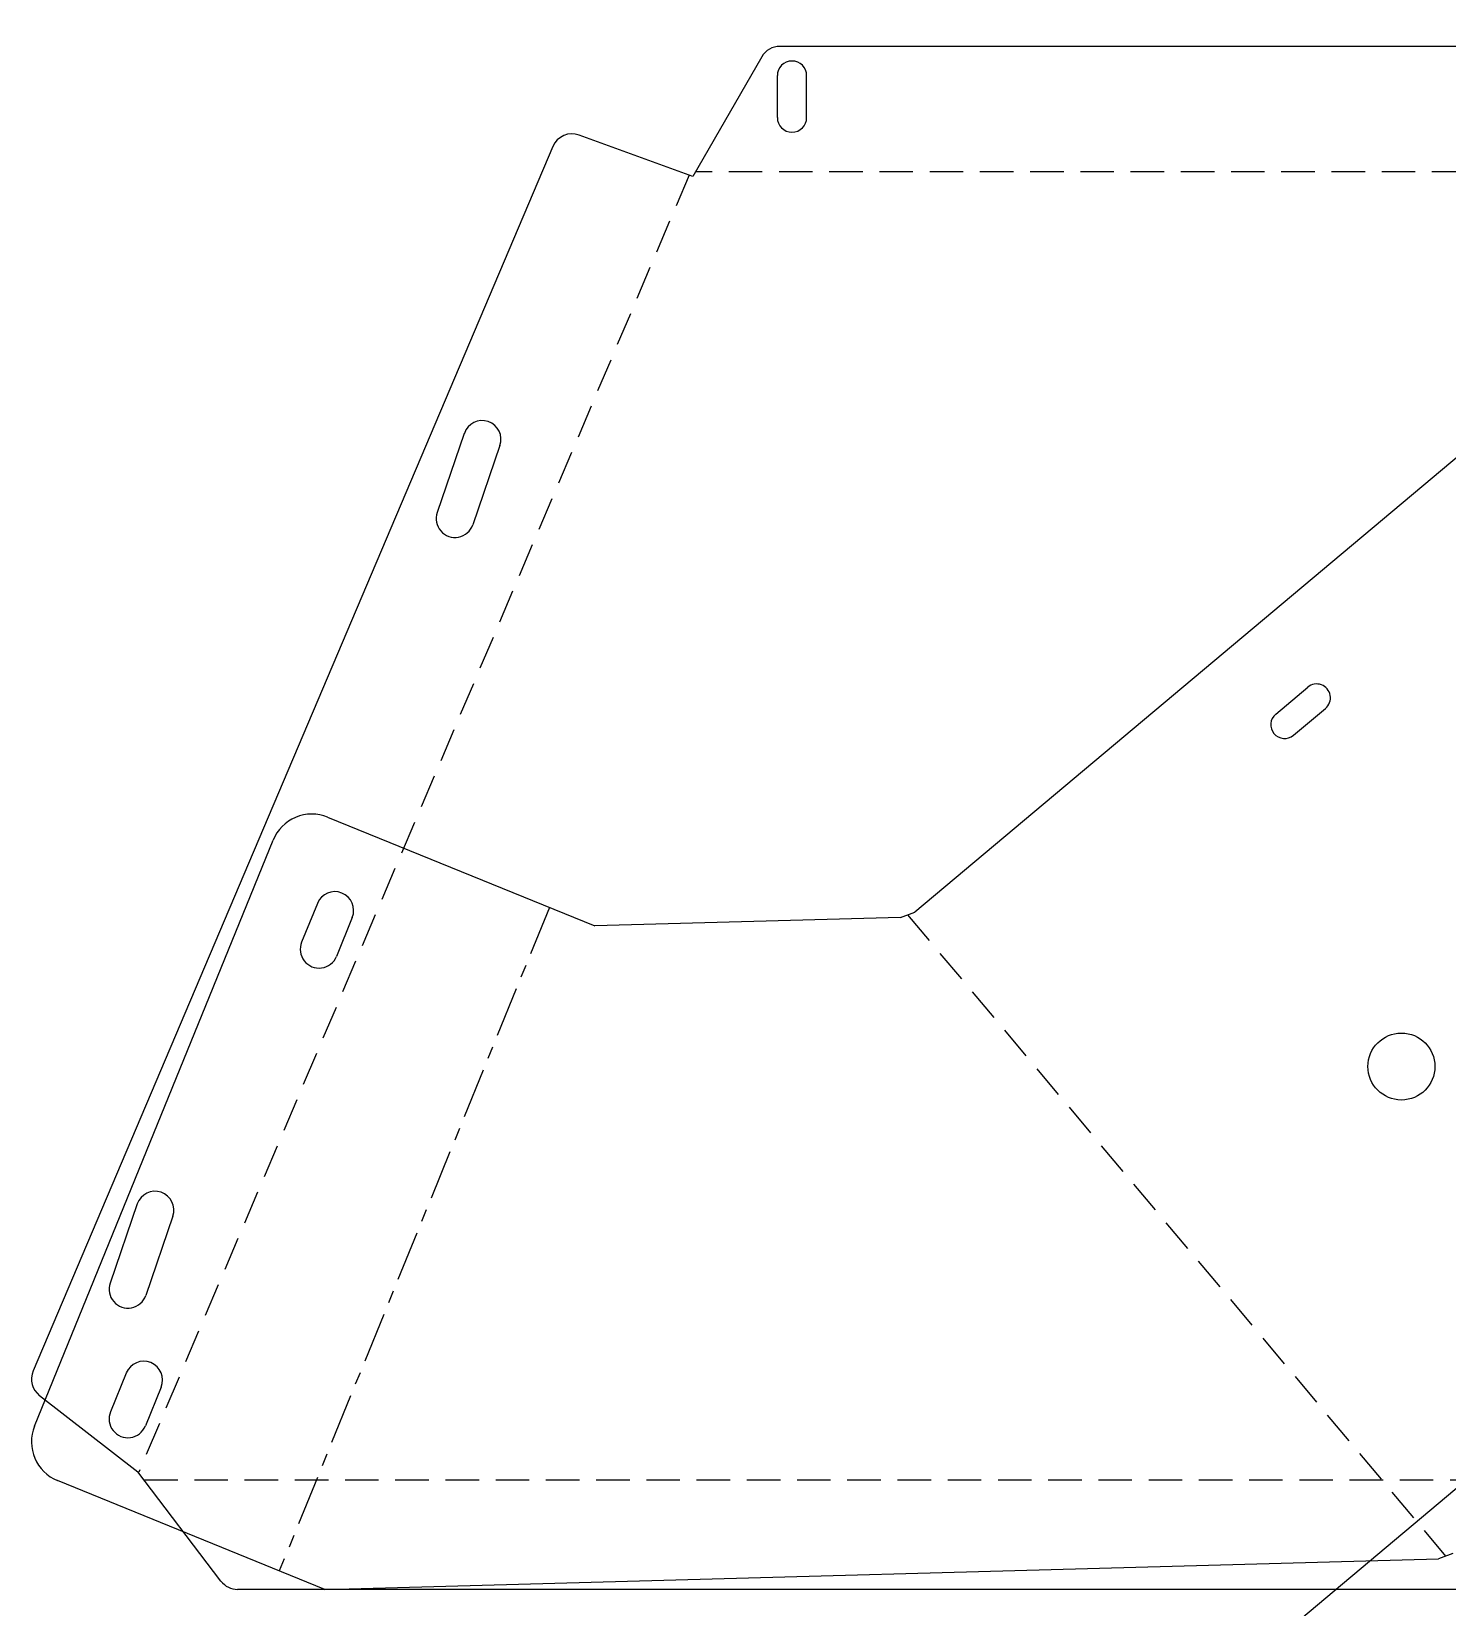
# Model space of a CAD drawing. Extents: x 5 to 1801, y 5 to 2754.
# Drawn here: x 5 to 343.3, y 1502.5 to 1879 of the extents above; entities that cross this region are included whole.
import ezdxf

# ---------------------------------------------------------------- set-up
doc = ezdxf.new("R2010")
doc.units = 0
doc.linetypes.add('CENTER', pattern=[21, 12, -3, 3, -3])
doc.linetypes.add('DASHED', pattern=[12, 8, -4])
for name, color, linetype in [('SMARTNEST_SHEET_10_BEND', 3, 'DASHED'), ('SMARTNEST_SHEET_10_CENTER', 4, 'CENTER'), ('SMARTNEST_SHEET_10_GEOMETRY', 7, 'CONTINUOUS'), ('SMARTNEST_SHEET_11_BEND', 3, 'DASHED'), ('SMARTNEST_SHEET_11_CENTER', 4, 'CENTER'), ('SMARTNEST_SHEET_11_GEOMETRY', 7, 'CONTINUOUS'), ('SMARTNEST_SHEET_12_BEND', 3, 'DASHED'), ('SMARTNEST_SHEET_12_CENTER', 4, 'CENTER'), ('SMARTNEST_SHEET_12_GEOMETRY', 7, 'CONTINUOUS'), ('SMARTNEST_SHEET_13_BEND', 3, 'DASHED'), ('SMARTNEST_SHEET_13_CENTER', 4, 'CENTER'), ('SMARTNEST_SHEET_13_GEOMETRY', 7, 'CONTINUOUS'), ('SMARTNEST_SHEET_14_BEND', 3, 'DASHED'), ('SMARTNEST_SHEET_14_CENTER', 4, 'CENTER'), ('SMARTNEST_SHEET_14_GEOMETRY', 7, 'CONTINUOUS'), ('SMARTNEST_SHEET_15_BEND', 3, 'DASHED'), ('SMARTNEST_SHEET_15_CENTER', 4, 'CENTER'), ('SMARTNEST_SHEET_15_GEOMETRY', 7, 'CONTINUOUS'), ('SMARTNEST_SHEET_16_BEND', 3, 'DASHED'), ('SMARTNEST_SHEET_16_CENTER', 4, 'CENTER'), ('SMARTNEST_SHEET_16_GEOMETRY', 7, 'CONTINUOUS'), ('SMARTNEST_SHEET_17_BEND', 3, 'DASHED'), ('SMARTNEST_SHEET_17_CENTER', 4, 'CENTER'), ('SMARTNEST_SHEET_17_GEOMETRY', 7, 'CONTINUOUS'), ('SMARTNEST_SHEET_18_BEND', 3, 'DASHED'), ('SMARTNEST_SHEET_18_CENTER', 4, 'CENTER'), ('SMARTNEST_SHEET_18_GEOMETRY', 7, 'CONTINUOUS'), ('SMARTNEST_SHEET_19_BEND', 3, 'DASHED'), ('SMARTNEST_SHEET_19_CENTER', 4, 'CENTER'), ('SMARTNEST_SHEET_19_GEOMETRY', 7, 'CONTINUOUS'), ('SMARTNEST_SHEET_1_BEND', 3, 'DASHED'), ('SMARTNEST_SHEET_1_GEOMETRY', 7, 'CONTINUOUS'), ('SMARTNEST_SHEET_20_BEND', 3, 'DASHED'), ('SMARTNEST_SHEET_20_CENTER', 4, 'CENTER'), ('SMARTNEST_SHEET_20_GEOMETRY', 7, 'CONTINUOUS'), ('SMARTNEST_SHEET_21_BEND', 3, 'DASHED'), ('SMARTNEST_SHEET_21_CENTER', 4, 'CENTER'), ('SMARTNEST_SHEET_21_GEOMETRY', 7, 'CONTINUOUS'), ('SMARTNEST_SHEET_22_BEND', 3, 'DASHED'), ('SMARTNEST_SHEET_22_CENTER', 4, 'CENTER'), ('SMARTNEST_SHEET_22_GEOMETRY', 7, 'CONTINUOUS'), ('SMARTNEST_SHEET_23_BEND', 3, 'DASHED'), ('SMARTNEST_SHEET_23_CENTER', 4, 'CENTER'), ('SMARTNEST_SHEET_23_GEOMETRY', 7, 'CONTINUOUS'), ('SMARTNEST_SHEET_24_BEND', 3, 'DASHED'), ('SMARTNEST_SHEET_24_CENTER', 4, 'CENTER'), ('SMARTNEST_SHEET_24_GEOMETRY', 7, 'CONTINUOUS'), ('SMARTNEST_SHEET_25_BEND', 3, 'DASHED'), ('SMARTNEST_SHEET_25_CENTER', 4, 'CENTER'), ('SMARTNEST_SHEET_25_GEOMETRY', 7, 'CONTINUOUS'), ('SMARTNEST_SHEET_26_GEOMETRY', 7, 'CONTINUOUS'), ('SMARTNEST_SHEET_27_GEOMETRY', 7, 'CONTINUOUS'), ('SMARTNEST_SHEET_28_GEOMETRY', 7, 'CONTINUOUS'), ('SMARTNEST_SHEET_29_GEOMETRY', 7, 'CONTINUOUS'), ('SMARTNEST_SHEET_2_BEND', 3, 'DASHED'), ('SMARTNEST_SHEET_2_GEOMETRY', 7, 'CONTINUOUS'), ('SMARTNEST_SHEET_3_BEND', 3, 'DASHED'), ('SMARTNEST_SHEET_3_GEOMETRY', 7, 'CONTINUOUS'), ('SMARTNEST_SHEET_4_BEND', 3, 'DASHED'), ('SMARTNEST_SHEET_4_GEOMETRY', 7, 'CONTINUOUS'), ('SMARTNEST_SHEET_5_BEND', 3, 'DASHED'), ('SMARTNEST_SHEET_5_GEOMETRY', 7, 'CONTINUOUS'), ('SMARTNEST_SHEET_6_BEND', 3, 'DASHED'), ('SMARTNEST_SHEET_6_GEOMETRY', 7, 'CONTINUOUS'), ('SMARTNEST_SHEET_7_BEND', 3, 'DASHED'), ('SMARTNEST_SHEET_7_GEOMETRY', 7, 'CONTINUOUS'), ('SMARTNEST_SHEET_8_BEND', 3, 'DASHED'), ('SMARTNEST_SHEET_8_GEOMETRY', 7, 'CONTINUOUS'), ('SMARTNEST_SHEET_9_BEND', 3, 'DASHED'), ('SMARTNEST_SHEET_9_GEOMETRY', 7, 'CONTINUOUS')]:
    doc.layers.add(name, color=color, linetype=linetype)

msp = doc.modelspace()

# ---------------------------------------------------------------- linework, layer by layer
at = {"layer": 'SMARTNEST_SHEET_10_BEND', "color": 7, "linetype": 'DASHED'}
msp.add_line((214.32, 1667.97), (342.88, 1514.76), dxfattribs=at)
at = {"layer": 'SMARTNEST_SHEET_10_CENTER', "color": 7, "linetype": 'CENTER'}
msp.add_line((128.73, 1669.74), (64.21, 1511.24), dxfattribs=at)
at = {"layer": 'SMARTNEST_SHEET_10_GEOMETRY', "color": 7, "linetype": 'CONTINUOUS'}
for p, q in [((1288.47, 2568.51), (216.01, 1668.61)), ((302.27, 1715.93), (309.93, 1722.36)), ((306.51, 1710.88), (314.17, 1717.3)), ((75.75, 1691.31), (139.57, 1665.33)), ((5.74, 1545.84), (62.72, 1685.82)), ((73.3, 1670.71), (69.53, 1661.45)), ((212.63, 1667.33), (216.01, 1668.61)), ((81.64, 1667.32), (77.87, 1658.06)), ((212.63, 1667.33), (139.57, 1665.33)), ((27.63, 1558.52), (23.86, 1549.26)), ((35.97, 1555.13), (32.2, 1545.87)), ((75.05, 1506.83), (11.23, 1532.81)), ((75.05, 1506.83), (341.19, 1514.12)), ((344.56, 1515.4), (341.19, 1514.12))]:
    msp.add_line(p, q, dxfattribs=at)
msp.add_circle((332.3, 1631.74), 8, dxfattribs=at)
for centre, radius, start, end in [((312.05, 1719.83), 3.3, 310, 130), ((304.39, 1713.4), 3.3, 130, 310), ((71.98, 1682.05), 10, 67.85, 157.85), ((77.47, 1669.02), 4.5, 337.85, 157.85), ((73.7, 1659.75), 4.5, 157.85, 337.85), ((31.8, 1556.83), 4.5, 337.85, 157.85), ((28.03, 1547.56), 4.5, 157.85, 337.85), ((15, 1542.07), 10, 157.85, 247.85)]:
    msp.add_arc(centre, radius, start, end, dxfattribs=at)
at = {"layer": 'SMARTNEST_SHEET_11_BEND', "color": 7, "linetype": 'DASHED'}
msp.add_line((214.32, 1667.97), (342.88, 1514.76), dxfattribs=at)
at = {"layer": 'SMARTNEST_SHEET_11_CENTER', "color": 7, "linetype": 'CENTER'}
msp.add_line((128.73, 1669.74), (64.21, 1511.24), dxfattribs=at)
at = {"layer": 'SMARTNEST_SHEET_11_GEOMETRY', "color": 7, "linetype": 'CONTINUOUS'}
for p, q in [((1288.47, 2568.51), (216.01, 1668.61)), ((302.27, 1715.93), (309.93, 1722.36)), ((306.51, 1710.88), (314.17, 1717.3)), ((75.75, 1691.31), (139.57, 1665.33)), ((5.74, 1545.84), (62.72, 1685.82)), ((73.3, 1670.71), (69.53, 1661.45)), ((212.63, 1667.33), (216.01, 1668.61)), ((81.64, 1667.32), (77.87, 1658.06)), ((212.63, 1667.33), (139.57, 1665.33)), ((27.63, 1558.52), (23.86, 1549.26)), ((35.97, 1555.13), (32.2, 1545.87)), ((75.05, 1506.83), (11.23, 1532.81)), ((75.05, 1506.83), (341.19, 1514.12)), ((344.56, 1515.4), (341.19, 1514.12))]:
    msp.add_line(p, q, dxfattribs=at)
msp.add_circle((332.3, 1631.74), 8, dxfattribs=at)
for centre, radius, start, end in [((312.05, 1719.83), 3.3, 310, 130), ((304.39, 1713.4), 3.3, 130, 310), ((71.98, 1682.05), 10, 67.85, 157.85), ((77.47, 1669.02), 4.5, 337.85, 157.85), ((73.7, 1659.75), 4.5, 157.85, 337.85), ((31.8, 1556.83), 4.5, 337.85, 157.85), ((28.03, 1547.56), 4.5, 157.85, 337.85), ((15, 1542.07), 10, 157.85, 247.85)]:
    msp.add_arc(centre, radius, start, end, dxfattribs=at)
at = {"layer": 'SMARTNEST_SHEET_12_BEND', "color": 7, "linetype": 'DASHED'}
msp.add_line((214.32, 1667.97), (342.88, 1514.76), dxfattribs=at)
at = {"layer": 'SMARTNEST_SHEET_12_CENTER', "color": 7, "linetype": 'CENTER'}
msp.add_line((128.73, 1669.74), (64.21, 1511.24), dxfattribs=at)
at = {"layer": 'SMARTNEST_SHEET_12_GEOMETRY', "color": 7, "linetype": 'CONTINUOUS'}
for p, q in [((1288.47, 2568.51), (216.01, 1668.61)), ((302.27, 1715.93), (309.93, 1722.36)), ((306.51, 1710.88), (314.17, 1717.3)), ((75.75, 1691.31), (139.57, 1665.33)), ((5.74, 1545.84), (62.72, 1685.82)), ((73.3, 1670.71), (69.53, 1661.45)), ((212.63, 1667.33), (216.01, 1668.61)), ((81.64, 1667.32), (77.87, 1658.06)), ((212.63, 1667.33), (139.57, 1665.33)), ((27.63, 1558.52), (23.86, 1549.26)), ((35.97, 1555.13), (32.2, 1545.87)), ((75.05, 1506.83), (11.23, 1532.81)), ((75.05, 1506.83), (341.19, 1514.12)), ((344.56, 1515.4), (341.19, 1514.12))]:
    msp.add_line(p, q, dxfattribs=at)
msp.add_circle((332.3, 1631.74), 8, dxfattribs=at)
for centre, radius, start, end in [((312.05, 1719.83), 3.3, 310, 130), ((304.39, 1713.4), 3.3, 130, 310), ((71.98, 1682.05), 10, 67.85, 157.85), ((77.47, 1669.02), 4.5, 337.85, 157.85), ((73.7, 1659.75), 4.5, 157.85, 337.85), ((31.8, 1556.83), 4.5, 337.85, 157.85), ((28.03, 1547.56), 4.5, 157.85, 337.85), ((15, 1542.07), 10, 157.85, 247.85)]:
    msp.add_arc(centre, radius, start, end, dxfattribs=at)
at = {"layer": 'SMARTNEST_SHEET_13_BEND', "color": 7, "linetype": 'DASHED'}
msp.add_line((214.32, 1667.97), (342.88, 1514.76), dxfattribs=at)
at = {"layer": 'SMARTNEST_SHEET_13_CENTER', "color": 7, "linetype": 'CENTER'}
msp.add_line((128.73, 1669.74), (64.21, 1511.24), dxfattribs=at)
at = {"layer": 'SMARTNEST_SHEET_13_GEOMETRY', "color": 7, "linetype": 'CONTINUOUS'}
for p, q in [((1288.47, 2568.51), (216.01, 1668.61)), ((302.27, 1715.93), (309.93, 1722.36)), ((306.51, 1710.88), (314.17, 1717.3)), ((75.75, 1691.31), (139.57, 1665.33)), ((5.74, 1545.84), (62.72, 1685.82)), ((73.3, 1670.71), (69.53, 1661.45)), ((212.63, 1667.33), (216.01, 1668.61)), ((81.64, 1667.32), (77.87, 1658.06)), ((212.63, 1667.33), (139.57, 1665.33)), ((27.63, 1558.52), (23.86, 1549.26)), ((35.97, 1555.13), (32.2, 1545.87)), ((75.05, 1506.83), (11.23, 1532.81)), ((75.05, 1506.83), (341.19, 1514.12)), ((344.56, 1515.4), (341.19, 1514.12))]:
    msp.add_line(p, q, dxfattribs=at)
msp.add_circle((332.3, 1631.74), 8, dxfattribs=at)
for centre, radius, start, end in [((312.05, 1719.83), 3.3, 310, 130), ((304.39, 1713.4), 3.3, 130, 310), ((71.98, 1682.05), 10, 67.85, 157.85), ((77.47, 1669.02), 4.5, 337.85, 157.85), ((73.7, 1659.75), 4.5, 157.85, 337.85), ((31.8, 1556.83), 4.5, 337.85, 157.85), ((28.03, 1547.56), 4.5, 157.85, 337.85), ((15, 1542.07), 10, 157.85, 247.85)]:
    msp.add_arc(centre, radius, start, end, dxfattribs=at)
at = {"layer": 'SMARTNEST_SHEET_14_BEND', "color": 7, "linetype": 'DASHED'}
msp.add_line((214.32, 1667.97), (342.88, 1514.76), dxfattribs=at)
at = {"layer": 'SMARTNEST_SHEET_14_CENTER', "color": 7, "linetype": 'CENTER'}
msp.add_line((128.73, 1669.74), (64.21, 1511.24), dxfattribs=at)
at = {"layer": 'SMARTNEST_SHEET_14_GEOMETRY', "color": 7, "linetype": 'CONTINUOUS'}
for p, q in [((1288.47, 2568.51), (216.01, 1668.61)), ((302.27, 1715.93), (309.93, 1722.36)), ((306.51, 1710.88), (314.17, 1717.3)), ((75.75, 1691.31), (139.57, 1665.33)), ((5.74, 1545.84), (62.72, 1685.82)), ((73.3, 1670.71), (69.53, 1661.45)), ((212.63, 1667.33), (216.01, 1668.61)), ((81.64, 1667.32), (77.87, 1658.06)), ((212.63, 1667.33), (139.57, 1665.33)), ((27.63, 1558.52), (23.86, 1549.26)), ((35.97, 1555.13), (32.2, 1545.87)), ((75.05, 1506.83), (11.23, 1532.81)), ((75.05, 1506.83), (341.19, 1514.12)), ((344.56, 1515.4), (341.19, 1514.12))]:
    msp.add_line(p, q, dxfattribs=at)
msp.add_circle((332.3, 1631.74), 8, dxfattribs=at)
for centre, radius, start, end in [((312.05, 1719.83), 3.3, 310, 130), ((304.39, 1713.4), 3.3, 130, 310), ((71.98, 1682.05), 10, 67.85, 157.85), ((77.47, 1669.02), 4.5, 337.85, 157.85), ((73.7, 1659.75), 4.5, 157.85, 337.85), ((31.8, 1556.83), 4.5, 337.85, 157.85), ((28.03, 1547.56), 4.5, 157.85, 337.85), ((15, 1542.07), 10, 157.85, 247.85)]:
    msp.add_arc(centre, radius, start, end, dxfattribs=at)
at = {"layer": 'SMARTNEST_SHEET_15_BEND', "color": 7, "linetype": 'DASHED'}
msp.add_line((214.32, 1667.97), (342.88, 1514.76), dxfattribs=at)
at = {"layer": 'SMARTNEST_SHEET_15_CENTER', "color": 7, "linetype": 'CENTER'}
msp.add_line((128.73, 1669.74), (64.21, 1511.24), dxfattribs=at)
at = {"layer": 'SMARTNEST_SHEET_15_GEOMETRY', "color": 7, "linetype": 'CONTINUOUS'}
for p, q in [((1288.47, 2568.51), (216.01, 1668.61)), ((302.27, 1715.93), (309.93, 1722.36)), ((306.51, 1710.88), (314.17, 1717.3)), ((75.75, 1691.31), (139.57, 1665.33)), ((5.74, 1545.84), (62.72, 1685.82)), ((73.3, 1670.71), (69.53, 1661.45)), ((212.63, 1667.33), (216.01, 1668.61)), ((81.64, 1667.32), (77.87, 1658.06)), ((212.63, 1667.33), (139.57, 1665.33)), ((27.63, 1558.52), (23.86, 1549.26)), ((35.97, 1555.13), (32.2, 1545.87)), ((75.05, 1506.83), (11.23, 1532.81)), ((75.05, 1506.83), (341.19, 1514.12)), ((344.56, 1515.4), (341.19, 1514.12))]:
    msp.add_line(p, q, dxfattribs=at)
msp.add_circle((332.3, 1631.74), 8, dxfattribs=at)
for centre, radius, start, end in [((312.05, 1719.83), 3.3, 310, 130), ((304.39, 1713.4), 3.3, 130, 310), ((71.98, 1682.05), 10, 67.85, 157.85), ((77.47, 1669.02), 4.5, 337.85, 157.85), ((73.7, 1659.75), 4.5, 157.85, 337.85), ((31.8, 1556.83), 4.5, 337.85, 157.85), ((28.03, 1547.56), 4.5, 157.85, 337.85), ((15, 1542.07), 10, 157.85, 247.85)]:
    msp.add_arc(centre, radius, start, end, dxfattribs=at)
at = {"layer": 'SMARTNEST_SHEET_16_BEND', "color": 7, "linetype": 'DASHED'}
msp.add_line((214.32, 1667.97), (342.88, 1514.76), dxfattribs=at)
at = {"layer": 'SMARTNEST_SHEET_16_CENTER', "color": 7, "linetype": 'CENTER'}
msp.add_line((128.73, 1669.74), (64.21, 1511.24), dxfattribs=at)
at = {"layer": 'SMARTNEST_SHEET_16_GEOMETRY', "color": 7, "linetype": 'CONTINUOUS'}
for p, q in [((1288.47, 2568.51), (216.01, 1668.61)), ((302.27, 1715.93), (309.93, 1722.36)), ((306.51, 1710.88), (314.17, 1717.3)), ((75.75, 1691.31), (139.57, 1665.33)), ((5.74, 1545.84), (62.72, 1685.82)), ((73.3, 1670.71), (69.53, 1661.45)), ((212.63, 1667.33), (216.01, 1668.61)), ((81.64, 1667.32), (77.87, 1658.06)), ((212.63, 1667.33), (139.57, 1665.33)), ((27.63, 1558.52), (23.86, 1549.26)), ((35.97, 1555.13), (32.2, 1545.87)), ((75.05, 1506.83), (11.23, 1532.81)), ((75.05, 1506.83), (341.19, 1514.12)), ((344.56, 1515.4), (341.19, 1514.12))]:
    msp.add_line(p, q, dxfattribs=at)
msp.add_circle((332.3, 1631.74), 8, dxfattribs=at)
for centre, radius, start, end in [((312.05, 1719.83), 3.3, 310, 130), ((304.39, 1713.4), 3.3, 130, 310), ((71.98, 1682.05), 10, 67.85, 157.85), ((77.47, 1669.02), 4.5, 337.85, 157.85), ((73.7, 1659.75), 4.5, 157.85, 337.85), ((31.8, 1556.83), 4.5, 337.85, 157.85), ((28.03, 1547.56), 4.5, 157.85, 337.85), ((15, 1542.07), 10, 157.85, 247.85)]:
    msp.add_arc(centre, radius, start, end, dxfattribs=at)
at = {"layer": 'SMARTNEST_SHEET_17_BEND', "color": 7, "linetype": 'DASHED'}
msp.add_line((214.32, 1667.97), (342.88, 1514.76), dxfattribs=at)
at = {"layer": 'SMARTNEST_SHEET_17_CENTER', "color": 7, "linetype": 'CENTER'}
msp.add_line((128.73, 1669.74), (64.21, 1511.24), dxfattribs=at)
at = {"layer": 'SMARTNEST_SHEET_17_GEOMETRY', "color": 7, "linetype": 'CONTINUOUS'}
for p, q in [((1288.47, 2568.51), (216.01, 1668.61)), ((302.27, 1715.93), (309.93, 1722.36)), ((306.51, 1710.88), (314.17, 1717.3)), ((75.75, 1691.31), (139.57, 1665.33)), ((5.74, 1545.84), (62.72, 1685.82)), ((73.3, 1670.71), (69.53, 1661.45)), ((212.63, 1667.33), (216.01, 1668.61)), ((81.64, 1667.32), (77.87, 1658.06)), ((212.63, 1667.33), (139.57, 1665.33)), ((27.63, 1558.52), (23.86, 1549.26)), ((35.97, 1555.13), (32.2, 1545.87)), ((75.05, 1506.83), (11.23, 1532.81)), ((75.05, 1506.83), (341.19, 1514.12)), ((344.56, 1515.4), (341.19, 1514.12))]:
    msp.add_line(p, q, dxfattribs=at)
msp.add_circle((332.3, 1631.74), 8, dxfattribs=at)
for centre, radius, start, end in [((312.05, 1719.83), 3.3, 310, 130), ((304.39, 1713.4), 3.3, 130, 310), ((71.98, 1682.05), 10, 67.85, 157.85), ((77.47, 1669.02), 4.5, 337.85, 157.85), ((73.7, 1659.75), 4.5, 157.85, 337.85), ((31.8, 1556.83), 4.5, 337.85, 157.85), ((28.03, 1547.56), 4.5, 157.85, 337.85), ((15, 1542.07), 10, 157.85, 247.85)]:
    msp.add_arc(centre, radius, start, end, dxfattribs=at)
at = {"layer": 'SMARTNEST_SHEET_18_BEND', "color": 7, "linetype": 'DASHED'}
msp.add_line((214.32, 1667.97), (342.88, 1514.76), dxfattribs=at)
at = {"layer": 'SMARTNEST_SHEET_18_CENTER', "color": 7, "linetype": 'CENTER'}
msp.add_line((128.73, 1669.74), (64.21, 1511.24), dxfattribs=at)
at = {"layer": 'SMARTNEST_SHEET_18_GEOMETRY', "color": 7, "linetype": 'CONTINUOUS'}
for p, q in [((1288.47, 2568.51), (216.01, 1668.61)), ((302.27, 1715.93), (309.93, 1722.36)), ((306.51, 1710.88), (314.17, 1717.3)), ((75.75, 1691.31), (139.57, 1665.33)), ((5.74, 1545.84), (62.72, 1685.82)), ((73.3, 1670.71), (69.53, 1661.45)), ((212.63, 1667.33), (216.01, 1668.61)), ((81.64, 1667.32), (77.87, 1658.06)), ((212.63, 1667.33), (139.57, 1665.33)), ((27.63, 1558.52), (23.86, 1549.26)), ((35.97, 1555.13), (32.2, 1545.87)), ((75.05, 1506.83), (11.23, 1532.81)), ((75.05, 1506.83), (341.19, 1514.12)), ((344.56, 1515.4), (341.19, 1514.12))]:
    msp.add_line(p, q, dxfattribs=at)
msp.add_circle((332.3, 1631.74), 8, dxfattribs=at)
for centre, radius, start, end in [((312.05, 1719.83), 3.3, 310, 130), ((304.39, 1713.4), 3.3, 130, 310), ((71.98, 1682.05), 10, 67.85, 157.85), ((77.47, 1669.02), 4.5, 337.85, 157.85), ((73.7, 1659.75), 4.5, 157.85, 337.85), ((31.8, 1556.83), 4.5, 337.85, 157.85), ((28.03, 1547.56), 4.5, 157.85, 337.85), ((15, 1542.07), 10, 157.85, 247.85)]:
    msp.add_arc(centre, radius, start, end, dxfattribs=at)
at = {"layer": 'SMARTNEST_SHEET_19_BEND', "color": 7, "linetype": 'DASHED'}
msp.add_line((214.32, 1667.97), (342.88, 1514.76), dxfattribs=at)
at = {"layer": 'SMARTNEST_SHEET_19_CENTER', "color": 7, "linetype": 'CENTER'}
msp.add_line((128.73, 1669.74), (64.21, 1511.24), dxfattribs=at)
at = {"layer": 'SMARTNEST_SHEET_19_GEOMETRY', "color": 7, "linetype": 'CONTINUOUS'}
for p, q in [((1288.47, 2568.51), (216.01, 1668.61)), ((302.27, 1715.93), (309.93, 1722.36)), ((306.51, 1710.88), (314.17, 1717.3)), ((75.75, 1691.31), (139.57, 1665.33)), ((5.74, 1545.84), (62.72, 1685.82)), ((73.3, 1670.71), (69.53, 1661.45)), ((212.63, 1667.33), (216.01, 1668.61)), ((81.64, 1667.32), (77.87, 1658.06)), ((212.63, 1667.33), (139.57, 1665.33)), ((27.63, 1558.52), (23.86, 1549.26)), ((35.97, 1555.13), (32.2, 1545.87)), ((75.05, 1506.83), (11.23, 1532.81)), ((75.05, 1506.83), (341.19, 1514.12)), ((344.56, 1515.4), (341.19, 1514.12))]:
    msp.add_line(p, q, dxfattribs=at)
msp.add_circle((332.3, 1631.74), 8, dxfattribs=at)
for centre, radius, start, end in [((312.05, 1719.83), 3.3, 310, 130), ((304.39, 1713.4), 3.3, 130, 310), ((71.98, 1682.05), 10, 67.85, 157.85), ((77.47, 1669.02), 4.5, 337.85, 157.85), ((73.7, 1659.75), 4.5, 157.85, 337.85), ((31.8, 1556.83), 4.5, 337.85, 157.85), ((28.03, 1547.56), 4.5, 157.85, 337.85), ((15, 1542.07), 10, 157.85, 247.85)]:
    msp.add_arc(centre, radius, start, end, dxfattribs=at)
at = {"layer": 'SMARTNEST_SHEET_1_BEND', "color": 7, "linetype": 'DASHED'}
for p, q in [((1223.61, 1845.5), (163.64, 1845.5)), ((162.15, 1844.7), (30.62, 1534.84)), ((31.92, 1532.97), (1104.9, 1532.97))]:
    msp.add_line(p, q, dxfattribs=at)
at = {"layer": 'SMARTNEST_SHEET_1_GEOMETRY', "color": 7, "linetype": 'CONTINUOUS'}
for p, q in [((1218.61, 1875.45), (183.81, 1875.45)), ((179.48, 1872.95), (163, 1844.39)), ((183.2, 1858.45), (183.2, 1868.45)), ((190.2, 1858.45), (190.2, 1868.45)), ((163, 1844.39), (135.87, 1854.26)), ((129.56, 1851.52), (5.4, 1559.01)), ((108.41, 1783), (101.92, 1764.09)), ((116.92, 1780.08), (110.43, 1761.17)), ((30.26, 1598.9), (23.77, 1579.99)), ((38.78, 1595.98), (32.28, 1577.06)), ((6.94, 1553.11), (30.41, 1534.95)), ((50.27, 1508.8), (30.41, 1534.95)), ((1110.96, 1506.83), (54.25, 1506.83))]:
    msp.add_line(p, q, dxfattribs=at)
for centre, radius, start, end in [((183.81, 1870.45), 5, 90, 150), ((186.7, 1868.45), 3.5, 0, 180), ((186.7, 1858.45), 3.5, 180, 0), ((134.16, 1849.57), 5, 70, 157), ((112.67, 1781.54), 4.5, 341.0559, 161.0559), ((106.17, 1762.63), 4.5, 161.0559, 341.0559), ((34.52, 1597.44), 4.5, 341.0559, 161.0559), ((28.03, 1578.53), 4.5, 161.0559, 341.0559), ((10, 1557.06), 5, 157, 232.27), ((54.25, 1511.83), 5, 217.228, 270)]:
    msp.add_arc(centre, radius, start, end, dxfattribs=at)
at = {"layer": 'SMARTNEST_SHEET_20_BEND', "color": 7, "linetype": 'DASHED'}
msp.add_line((214.32, 1667.97), (342.88, 1514.76), dxfattribs=at)
at = {"layer": 'SMARTNEST_SHEET_20_CENTER', "color": 7, "linetype": 'CENTER'}
msp.add_line((128.73, 1669.74), (64.21, 1511.24), dxfattribs=at)
at = {"layer": 'SMARTNEST_SHEET_20_GEOMETRY', "color": 7, "linetype": 'CONTINUOUS'}
for p, q in [((1288.47, 2568.51), (216.01, 1668.61)), ((302.27, 1715.93), (309.93, 1722.36)), ((306.51, 1710.88), (314.17, 1717.3)), ((75.75, 1691.31), (139.57, 1665.33)), ((5.74, 1545.84), (62.72, 1685.82)), ((73.3, 1670.71), (69.53, 1661.45)), ((212.63, 1667.33), (216.01, 1668.61)), ((81.64, 1667.32), (77.87, 1658.06)), ((212.63, 1667.33), (139.57, 1665.33)), ((27.63, 1558.52), (23.86, 1549.26)), ((35.97, 1555.13), (32.2, 1545.87)), ((75.05, 1506.83), (11.23, 1532.81)), ((75.05, 1506.83), (341.19, 1514.12)), ((344.56, 1515.4), (341.19, 1514.12))]:
    msp.add_line(p, q, dxfattribs=at)
msp.add_circle((332.3, 1631.74), 8, dxfattribs=at)
for centre, radius, start, end in [((312.05, 1719.83), 3.3, 310, 130), ((304.39, 1713.4), 3.3, 130, 310), ((71.98, 1682.05), 10, 67.85, 157.85), ((77.47, 1669.02), 4.5, 337.85, 157.85), ((73.7, 1659.75), 4.5, 157.85, 337.85), ((31.8, 1556.83), 4.5, 337.85, 157.85), ((28.03, 1547.56), 4.5, 157.85, 337.85), ((15, 1542.07), 10, 157.85, 247.85)]:
    msp.add_arc(centre, radius, start, end, dxfattribs=at)
at = {"layer": 'SMARTNEST_SHEET_21_BEND', "color": 7, "linetype": 'DASHED'}
msp.add_line((214.32, 1667.97), (342.88, 1514.76), dxfattribs=at)
at = {"layer": 'SMARTNEST_SHEET_21_CENTER', "color": 7, "linetype": 'CENTER'}
msp.add_line((128.73, 1669.74), (64.21, 1511.24), dxfattribs=at)
at = {"layer": 'SMARTNEST_SHEET_21_GEOMETRY', "color": 7, "linetype": 'CONTINUOUS'}
for p, q in [((1288.47, 2568.51), (216.01, 1668.61)), ((302.27, 1715.93), (309.93, 1722.36)), ((306.51, 1710.88), (314.17, 1717.3)), ((75.75, 1691.31), (139.57, 1665.33)), ((5.74, 1545.84), (62.72, 1685.82)), ((73.3, 1670.71), (69.53, 1661.45)), ((212.63, 1667.33), (216.01, 1668.61)), ((81.64, 1667.32), (77.87, 1658.06)), ((212.63, 1667.33), (139.57, 1665.33)), ((27.63, 1558.52), (23.86, 1549.26)), ((35.97, 1555.13), (32.2, 1545.87)), ((75.05, 1506.83), (11.23, 1532.81)), ((75.05, 1506.83), (341.19, 1514.12)), ((344.56, 1515.4), (341.19, 1514.12))]:
    msp.add_line(p, q, dxfattribs=at)
msp.add_circle((332.3, 1631.74), 8, dxfattribs=at)
for centre, radius, start, end in [((312.05, 1719.83), 3.3, 310, 130), ((304.39, 1713.4), 3.3, 130, 310), ((71.98, 1682.05), 10, 67.85, 157.85), ((77.47, 1669.02), 4.5, 337.85, 157.85), ((73.7, 1659.75), 4.5, 157.85, 337.85), ((31.8, 1556.83), 4.5, 337.85, 157.85), ((28.03, 1547.56), 4.5, 157.85, 337.85), ((15, 1542.07), 10, 157.85, 247.85)]:
    msp.add_arc(centre, radius, start, end, dxfattribs=at)
at = {"layer": 'SMARTNEST_SHEET_22_BEND', "color": 7, "linetype": 'DASHED'}
msp.add_line((214.32, 1667.97), (342.88, 1514.76), dxfattribs=at)
at = {"layer": 'SMARTNEST_SHEET_22_CENTER', "color": 7, "linetype": 'CENTER'}
msp.add_line((128.73, 1669.74), (64.21, 1511.24), dxfattribs=at)
at = {"layer": 'SMARTNEST_SHEET_22_GEOMETRY', "color": 7, "linetype": 'CONTINUOUS'}
for p, q in [((1288.47, 2568.51), (216.01, 1668.61)), ((302.27, 1715.93), (309.93, 1722.36)), ((306.51, 1710.88), (314.17, 1717.3)), ((75.75, 1691.31), (139.57, 1665.33)), ((5.74, 1545.84), (62.72, 1685.82)), ((73.3, 1670.71), (69.53, 1661.45)), ((212.63, 1667.33), (216.01, 1668.61)), ((81.64, 1667.32), (77.87, 1658.06)), ((212.63, 1667.33), (139.57, 1665.33)), ((27.63, 1558.52), (23.86, 1549.26)), ((35.97, 1555.13), (32.2, 1545.87)), ((75.05, 1506.83), (11.23, 1532.81)), ((75.05, 1506.83), (341.19, 1514.12)), ((344.56, 1515.4), (341.19, 1514.12))]:
    msp.add_line(p, q, dxfattribs=at)
msp.add_circle((332.3, 1631.74), 8, dxfattribs=at)
for centre, radius, start, end in [((312.05, 1719.83), 3.3, 310, 130), ((304.39, 1713.4), 3.3, 130, 310), ((71.98, 1682.05), 10, 67.85, 157.85), ((77.47, 1669.02), 4.5, 337.85, 157.85), ((73.7, 1659.75), 4.5, 157.85, 337.85), ((31.8, 1556.83), 4.5, 337.85, 157.85), ((28.03, 1547.56), 4.5, 157.85, 337.85), ((15, 1542.07), 10, 157.85, 247.85)]:
    msp.add_arc(centre, radius, start, end, dxfattribs=at)
at = {"layer": 'SMARTNEST_SHEET_23_BEND', "color": 7, "linetype": 'DASHED'}
msp.add_line((214.32, 1667.97), (342.88, 1514.76), dxfattribs=at)
at = {"layer": 'SMARTNEST_SHEET_23_CENTER', "color": 7, "linetype": 'CENTER'}
msp.add_line((128.73, 1669.74), (64.21, 1511.24), dxfattribs=at)
at = {"layer": 'SMARTNEST_SHEET_23_GEOMETRY', "color": 7, "linetype": 'CONTINUOUS'}
for p, q in [((1288.47, 2568.51), (216.01, 1668.61)), ((302.27, 1715.93), (309.93, 1722.36)), ((306.51, 1710.88), (314.17, 1717.3)), ((75.75, 1691.31), (139.57, 1665.33)), ((5.74, 1545.84), (62.72, 1685.82)), ((73.3, 1670.71), (69.53, 1661.45)), ((212.63, 1667.33), (216.01, 1668.61)), ((81.64, 1667.32), (77.87, 1658.06)), ((212.63, 1667.33), (139.57, 1665.33)), ((27.63, 1558.52), (23.86, 1549.26)), ((35.97, 1555.13), (32.2, 1545.87)), ((75.05, 1506.83), (11.23, 1532.81)), ((75.05, 1506.83), (341.19, 1514.12)), ((344.56, 1515.4), (341.19, 1514.12))]:
    msp.add_line(p, q, dxfattribs=at)
msp.add_circle((332.3, 1631.74), 8, dxfattribs=at)
for centre, radius, start, end in [((312.05, 1719.83), 3.3, 310, 130), ((304.39, 1713.4), 3.3, 130, 310), ((71.98, 1682.05), 10, 67.85, 157.85), ((77.47, 1669.02), 4.5, 337.85, 157.85), ((73.7, 1659.75), 4.5, 157.85, 337.85), ((31.8, 1556.83), 4.5, 337.85, 157.85), ((28.03, 1547.56), 4.5, 157.85, 337.85), ((15, 1542.07), 10, 157.85, 247.85)]:
    msp.add_arc(centre, radius, start, end, dxfattribs=at)
at = {"layer": 'SMARTNEST_SHEET_24_BEND', "color": 7, "linetype": 'DASHED'}
msp.add_line((214.32, 1667.97), (342.88, 1514.76), dxfattribs=at)
at = {"layer": 'SMARTNEST_SHEET_24_CENTER', "color": 7, "linetype": 'CENTER'}
msp.add_line((128.73, 1669.74), (64.21, 1511.24), dxfattribs=at)
at = {"layer": 'SMARTNEST_SHEET_24_GEOMETRY', "color": 7, "linetype": 'CONTINUOUS'}
for p, q in [((1288.47, 2568.51), (216.01, 1668.61)), ((302.27, 1715.93), (309.93, 1722.36)), ((306.51, 1710.88), (314.17, 1717.3)), ((75.75, 1691.31), (139.57, 1665.33)), ((5.74, 1545.84), (62.72, 1685.82)), ((73.3, 1670.71), (69.53, 1661.45)), ((212.63, 1667.33), (216.01, 1668.61)), ((81.64, 1667.32), (77.87, 1658.06)), ((212.63, 1667.33), (139.57, 1665.33)), ((27.63, 1558.52), (23.86, 1549.26)), ((35.97, 1555.13), (32.2, 1545.87)), ((75.05, 1506.83), (11.23, 1532.81)), ((75.05, 1506.83), (341.19, 1514.12)), ((344.56, 1515.4), (341.19, 1514.12))]:
    msp.add_line(p, q, dxfattribs=at)
msp.add_circle((332.3, 1631.74), 8, dxfattribs=at)
for centre, radius, start, end in [((312.05, 1719.83), 3.3, 310, 130), ((304.39, 1713.4), 3.3, 130, 310), ((71.98, 1682.05), 10, 67.85, 157.85), ((77.47, 1669.02), 4.5, 337.85, 157.85), ((73.7, 1659.75), 4.5, 157.85, 337.85), ((31.8, 1556.83), 4.5, 337.85, 157.85), ((28.03, 1547.56), 4.5, 157.85, 337.85), ((15, 1542.07), 10, 157.85, 247.85)]:
    msp.add_arc(centre, radius, start, end, dxfattribs=at)
at = {"layer": 'SMARTNEST_SHEET_25_BEND', "color": 7, "linetype": 'DASHED'}
msp.add_line((214.32, 1667.97), (342.88, 1514.76), dxfattribs=at)
at = {"layer": 'SMARTNEST_SHEET_25_CENTER', "color": 7, "linetype": 'CENTER'}
msp.add_line((128.73, 1669.74), (64.21, 1511.24), dxfattribs=at)
at = {"layer": 'SMARTNEST_SHEET_25_GEOMETRY', "color": 7, "linetype": 'CONTINUOUS'}
for p, q in [((1288.47, 2568.51), (216.01, 1668.61)), ((302.27, 1715.93), (309.93, 1722.36)), ((306.51, 1710.88), (314.17, 1717.3)), ((75.75, 1691.31), (139.57, 1665.33)), ((5.74, 1545.84), (62.72, 1685.82)), ((73.3, 1670.71), (69.53, 1661.45)), ((212.63, 1667.33), (216.01, 1668.61)), ((81.64, 1667.32), (77.87, 1658.06)), ((212.63, 1667.33), (139.57, 1665.33)), ((27.63, 1558.52), (23.86, 1549.26)), ((35.97, 1555.13), (32.2, 1545.87)), ((75.05, 1506.83), (11.23, 1532.81)), ((75.05, 1506.83), (341.19, 1514.12)), ((344.56, 1515.4), (341.19, 1514.12))]:
    msp.add_line(p, q, dxfattribs=at)
msp.add_circle((332.3, 1631.74), 8, dxfattribs=at)
for centre, radius, start, end in [((312.05, 1719.83), 3.3, 310, 130), ((304.39, 1713.4), 3.3, 130, 310), ((71.98, 1682.05), 10, 67.85, 157.85), ((77.47, 1669.02), 4.5, 337.85, 157.85), ((73.7, 1659.75), 4.5, 157.85, 337.85), ((31.8, 1556.83), 4.5, 337.85, 157.85), ((28.03, 1547.56), 4.5, 157.85, 337.85), ((15, 1542.07), 10, 157.85, 247.85)]:
    msp.add_arc(centre, radius, start, end, dxfattribs=at)
at = {"layer": 'SMARTNEST_SHEET_26_GEOMETRY', "color": 7, "linetype": 'CONTINUOUS'}
msp.add_line((1288.47, 2322.23), (216.01, 1422.33), dxfattribs=at)
at = {"layer": 'SMARTNEST_SHEET_27_GEOMETRY', "color": 7, "linetype": 'CONTINUOUS'}
msp.add_line((1288.47, 2322.23), (216.01, 1422.33), dxfattribs=at)
at = {"layer": 'SMARTNEST_SHEET_28_GEOMETRY', "color": 7, "linetype": 'CONTINUOUS'}
msp.add_line((1288.47, 2322.23), (216.01, 1422.33), dxfattribs=at)
at = {"layer": 'SMARTNEST_SHEET_29_GEOMETRY', "color": 7, "linetype": 'CONTINUOUS'}
msp.add_line((1288.47, 2322.23), (216.01, 1422.33), dxfattribs=at)
at = {"layer": 'SMARTNEST_SHEET_2_BEND', "color": 7, "linetype": 'DASHED'}
for p, q in [((1223.61, 1845.5), (163.64, 1845.5)), ((162.15, 1844.7), (30.62, 1534.84)), ((31.92, 1532.97), (1104.9, 1532.97))]:
    msp.add_line(p, q, dxfattribs=at)
at = {"layer": 'SMARTNEST_SHEET_2_GEOMETRY', "color": 7, "linetype": 'CONTINUOUS'}
for p, q in [((1218.61, 1875.45), (183.81, 1875.45)), ((179.48, 1872.95), (163, 1844.39)), ((183.2, 1858.45), (183.2, 1868.45)), ((190.2, 1858.45), (190.2, 1868.45)), ((163, 1844.39), (135.87, 1854.26)), ((129.56, 1851.52), (5.4, 1559.01)), ((108.41, 1783), (101.92, 1764.09)), ((116.92, 1780.08), (110.43, 1761.17)), ((30.26, 1598.9), (23.77, 1579.99)), ((38.78, 1595.98), (32.28, 1577.06)), ((6.94, 1553.11), (30.41, 1534.95)), ((50.27, 1508.8), (30.41, 1534.95)), ((1110.96, 1506.83), (54.25, 1506.83))]:
    msp.add_line(p, q, dxfattribs=at)
for centre, radius, start, end in [((183.81, 1870.45), 5, 90, 150), ((186.7, 1868.45), 3.5, 0, 180), ((186.7, 1858.45), 3.5, 180, 0), ((134.16, 1849.57), 5, 70, 157), ((112.67, 1781.54), 4.5, 341.0559, 161.0559), ((106.17, 1762.63), 4.5, 161.0559, 341.0559), ((34.52, 1597.44), 4.5, 341.0559, 161.0559), ((28.03, 1578.53), 4.5, 161.0559, 341.0559), ((10, 1557.06), 5, 157, 232.27), ((54.25, 1511.83), 5, 217.228, 270)]:
    msp.add_arc(centre, radius, start, end, dxfattribs=at)
at = {"layer": 'SMARTNEST_SHEET_3_BEND', "color": 7, "linetype": 'DASHED'}
for p, q in [((1223.61, 1845.5), (163.64, 1845.5)), ((162.15, 1844.7), (30.62, 1534.84)), ((31.92, 1532.97), (1104.9, 1532.97))]:
    msp.add_line(p, q, dxfattribs=at)
at = {"layer": 'SMARTNEST_SHEET_3_GEOMETRY', "color": 7, "linetype": 'CONTINUOUS'}
for p, q in [((1218.61, 1875.45), (183.81, 1875.45)), ((179.48, 1872.95), (163, 1844.39)), ((183.2, 1858.45), (183.2, 1868.45)), ((190.2, 1858.45), (190.2, 1868.45)), ((163, 1844.39), (135.87, 1854.26)), ((129.56, 1851.52), (5.4, 1559.01)), ((108.41, 1783), (101.92, 1764.09)), ((116.92, 1780.08), (110.43, 1761.17)), ((30.26, 1598.9), (23.77, 1579.99)), ((38.78, 1595.98), (32.28, 1577.06)), ((6.94, 1553.11), (30.41, 1534.95)), ((50.27, 1508.8), (30.41, 1534.95)), ((1110.96, 1506.83), (54.25, 1506.83))]:
    msp.add_line(p, q, dxfattribs=at)
for centre, radius, start, end in [((183.81, 1870.45), 5, 90, 150), ((186.7, 1868.45), 3.5, 0, 180), ((186.7, 1858.45), 3.5, 180, 0), ((134.16, 1849.57), 5, 70, 157), ((112.67, 1781.54), 4.5, 341.0559, 161.0559), ((106.17, 1762.63), 4.5, 161.0559, 341.0559), ((34.52, 1597.44), 4.5, 341.0559, 161.0559), ((28.03, 1578.53), 4.5, 161.0559, 341.0559), ((10, 1557.06), 5, 157, 232.27), ((54.25, 1511.83), 5, 217.228, 270)]:
    msp.add_arc(centre, radius, start, end, dxfattribs=at)
at = {"layer": 'SMARTNEST_SHEET_4_BEND', "color": 7, "linetype": 'DASHED'}
for p, q in [((1223.61, 1845.5), (163.64, 1845.5)), ((162.15, 1844.7), (30.62, 1534.84)), ((31.92, 1532.97), (1104.9, 1532.97))]:
    msp.add_line(p, q, dxfattribs=at)
at = {"layer": 'SMARTNEST_SHEET_4_GEOMETRY', "color": 7, "linetype": 'CONTINUOUS'}
for p, q in [((1218.61, 1875.45), (183.81, 1875.45)), ((179.48, 1872.95), (163, 1844.39)), ((183.2, 1858.45), (183.2, 1868.45)), ((190.2, 1858.45), (190.2, 1868.45)), ((163, 1844.39), (135.87, 1854.26)), ((129.56, 1851.52), (5.4, 1559.01)), ((108.41, 1783), (101.92, 1764.09)), ((116.92, 1780.08), (110.43, 1761.17)), ((30.26, 1598.9), (23.77, 1579.99)), ((38.78, 1595.98), (32.28, 1577.06)), ((6.94, 1553.11), (30.41, 1534.95)), ((50.27, 1508.8), (30.41, 1534.95)), ((1110.96, 1506.83), (54.25, 1506.83))]:
    msp.add_line(p, q, dxfattribs=at)
for centre, radius, start, end in [((183.81, 1870.45), 5, 90, 150), ((186.7, 1868.45), 3.5, 0, 180), ((186.7, 1858.45), 3.5, 180, 0), ((134.16, 1849.57), 5, 70, 157), ((112.67, 1781.54), 4.5, 341.0559, 161.0559), ((106.17, 1762.63), 4.5, 161.0559, 341.0559), ((34.52, 1597.44), 4.5, 341.0559, 161.0559), ((28.03, 1578.53), 4.5, 161.0559, 341.0559), ((10, 1557.06), 5, 157, 232.27), ((54.25, 1511.83), 5, 217.228, 270)]:
    msp.add_arc(centre, radius, start, end, dxfattribs=at)
at = {"layer": 'SMARTNEST_SHEET_5_BEND', "color": 7, "linetype": 'DASHED'}
for p, q in [((1223.61, 1845.5), (163.64, 1845.5)), ((162.15, 1844.7), (30.62, 1534.84)), ((31.92, 1532.97), (1104.9, 1532.97))]:
    msp.add_line(p, q, dxfattribs=at)
at = {"layer": 'SMARTNEST_SHEET_5_GEOMETRY', "color": 7, "linetype": 'CONTINUOUS'}
for p, q in [((1218.61, 1875.45), (183.81, 1875.45)), ((179.48, 1872.95), (163, 1844.39)), ((183.2, 1858.45), (183.2, 1868.45)), ((190.2, 1858.45), (190.2, 1868.45)), ((163, 1844.39), (135.87, 1854.26)), ((129.56, 1851.52), (5.4, 1559.01)), ((108.41, 1783), (101.92, 1764.09)), ((116.92, 1780.08), (110.43, 1761.17)), ((30.26, 1598.9), (23.77, 1579.99)), ((38.78, 1595.98), (32.28, 1577.06)), ((6.94, 1553.11), (30.41, 1534.95)), ((50.27, 1508.8), (30.41, 1534.95)), ((1110.96, 1506.83), (54.25, 1506.83))]:
    msp.add_line(p, q, dxfattribs=at)
for centre, radius, start, end in [((183.81, 1870.45), 5, 90, 150), ((186.7, 1868.45), 3.5, 0, 180), ((186.7, 1858.45), 3.5, 180, 0), ((134.16, 1849.57), 5, 70, 157), ((112.67, 1781.54), 4.5, 341.0559, 161.0559), ((106.17, 1762.63), 4.5, 161.0559, 341.0559), ((34.52, 1597.44), 4.5, 341.0559, 161.0559), ((28.03, 1578.53), 4.5, 161.0559, 341.0559), ((10, 1557.06), 5, 157, 232.27), ((54.25, 1511.83), 5, 217.228, 270)]:
    msp.add_arc(centre, radius, start, end, dxfattribs=at)
at = {"layer": 'SMARTNEST_SHEET_6_BEND', "color": 7, "linetype": 'DASHED'}
for p, q in [((1223.61, 1845.5), (163.64, 1845.5)), ((162.15, 1844.7), (30.62, 1534.84)), ((31.92, 1532.97), (1104.9, 1532.97))]:
    msp.add_line(p, q, dxfattribs=at)
at = {"layer": 'SMARTNEST_SHEET_6_GEOMETRY', "color": 7, "linetype": 'CONTINUOUS'}
for p, q in [((1218.61, 1875.45), (183.81, 1875.45)), ((179.48, 1872.95), (163, 1844.39)), ((183.2, 1858.45), (183.2, 1868.45)), ((190.2, 1858.45), (190.2, 1868.45)), ((163, 1844.39), (135.87, 1854.26)), ((129.56, 1851.52), (5.4, 1559.01)), ((108.41, 1783), (101.92, 1764.09)), ((116.92, 1780.08), (110.43, 1761.17)), ((30.26, 1598.9), (23.77, 1579.99)), ((38.78, 1595.98), (32.28, 1577.06)), ((6.94, 1553.11), (30.41, 1534.95)), ((50.27, 1508.8), (30.41, 1534.95)), ((1110.96, 1506.83), (54.25, 1506.83))]:
    msp.add_line(p, q, dxfattribs=at)
for centre, radius, start, end in [((183.81, 1870.45), 5, 90, 150), ((186.7, 1868.45), 3.5, 0, 180), ((186.7, 1858.45), 3.5, 180, 0), ((134.16, 1849.57), 5, 70, 157), ((112.67, 1781.54), 4.5, 341.0559, 161.0559), ((106.17, 1762.63), 4.5, 161.0559, 341.0559), ((34.52, 1597.44), 4.5, 341.0559, 161.0559), ((28.03, 1578.53), 4.5, 161.0559, 341.0559), ((10, 1557.06), 5, 157, 232.27), ((54.25, 1511.83), 5, 217.228, 270)]:
    msp.add_arc(centre, radius, start, end, dxfattribs=at)
at = {"layer": 'SMARTNEST_SHEET_7_BEND', "color": 7, "linetype": 'DASHED'}
for p, q in [((1223.61, 1845.5), (163.64, 1845.5)), ((162.15, 1844.7), (30.62, 1534.84)), ((31.92, 1532.97), (1104.9, 1532.97))]:
    msp.add_line(p, q, dxfattribs=at)
at = {"layer": 'SMARTNEST_SHEET_7_GEOMETRY', "color": 7, "linetype": 'CONTINUOUS'}
for p, q in [((1218.61, 1875.45), (183.81, 1875.45)), ((179.48, 1872.95), (163, 1844.39)), ((183.2, 1858.45), (183.2, 1868.45)), ((190.2, 1858.45), (190.2, 1868.45)), ((163, 1844.39), (135.87, 1854.26)), ((129.56, 1851.52), (5.4, 1559.01)), ((108.41, 1783), (101.92, 1764.09)), ((116.92, 1780.08), (110.43, 1761.17)), ((30.26, 1598.9), (23.77, 1579.99)), ((38.78, 1595.98), (32.28, 1577.06)), ((6.94, 1553.11), (30.41, 1534.95)), ((50.27, 1508.8), (30.41, 1534.95)), ((1110.96, 1506.83), (54.25, 1506.83))]:
    msp.add_line(p, q, dxfattribs=at)
for centre, radius, start, end in [((183.81, 1870.45), 5, 90, 150), ((186.7, 1868.45), 3.5, 0, 180), ((186.7, 1858.45), 3.5, 180, 0), ((134.16, 1849.57), 5, 70, 157), ((112.67, 1781.54), 4.5, 341.0559, 161.0559), ((106.17, 1762.63), 4.5, 161.0559, 341.0559), ((34.52, 1597.44), 4.5, 341.0559, 161.0559), ((28.03, 1578.53), 4.5, 161.0559, 341.0559), ((10, 1557.06), 5, 157, 232.27), ((54.25, 1511.83), 5, 217.228, 270)]:
    msp.add_arc(centre, radius, start, end, dxfattribs=at)
at = {"layer": 'SMARTNEST_SHEET_8_BEND', "color": 7, "linetype": 'DASHED'}
for p, q in [((1223.61, 1845.5), (163.64, 1845.5)), ((162.15, 1844.7), (30.62, 1534.84)), ((31.92, 1532.97), (1104.9, 1532.97))]:
    msp.add_line(p, q, dxfattribs=at)
at = {"layer": 'SMARTNEST_SHEET_8_GEOMETRY', "color": 7, "linetype": 'CONTINUOUS'}
for p, q in [((1218.61, 1875.45), (183.81, 1875.45)), ((179.48, 1872.95), (163, 1844.39)), ((183.2, 1858.45), (183.2, 1868.45)), ((190.2, 1858.45), (190.2, 1868.45)), ((163, 1844.39), (135.87, 1854.26)), ((129.56, 1851.52), (5.4, 1559.01)), ((108.41, 1783), (101.92, 1764.09)), ((116.92, 1780.08), (110.43, 1761.17)), ((30.26, 1598.9), (23.77, 1579.99)), ((38.78, 1595.98), (32.28, 1577.06)), ((6.94, 1553.11), (30.41, 1534.95)), ((50.27, 1508.8), (30.41, 1534.95)), ((1110.96, 1506.83), (54.25, 1506.83))]:
    msp.add_line(p, q, dxfattribs=at)
for centre, radius, start, end in [((183.81, 1870.45), 5, 90, 150), ((186.7, 1868.45), 3.5, 0, 180), ((186.7, 1858.45), 3.5, 180, 0), ((134.16, 1849.57), 5, 70, 157), ((112.67, 1781.54), 4.5, 341.0559, 161.0559), ((106.17, 1762.63), 4.5, 161.0559, 341.0559), ((34.52, 1597.44), 4.5, 341.0559, 161.0559), ((28.03, 1578.53), 4.5, 161.0559, 341.0559), ((10, 1557.06), 5, 157, 232.27), ((54.25, 1511.83), 5, 217.228, 270)]:
    msp.add_arc(centre, radius, start, end, dxfattribs=at)
at = {"layer": 'SMARTNEST_SHEET_9_BEND', "color": 7, "linetype": 'DASHED'}
for p, q in [((1223.61, 1845.5), (163.64, 1845.5)), ((162.15, 1844.7), (30.62, 1534.84)), ((31.92, 1532.97), (1104.9, 1532.97))]:
    msp.add_line(p, q, dxfattribs=at)
at = {"layer": 'SMARTNEST_SHEET_9_GEOMETRY', "color": 7, "linetype": 'CONTINUOUS'}
for p, q in [((1218.61, 1875.45), (183.81, 1875.45)), ((179.48, 1872.95), (163, 1844.39)), ((183.2, 1858.45), (183.2, 1868.45)), ((190.2, 1858.45), (190.2, 1868.45)), ((163, 1844.39), (135.87, 1854.26)), ((129.56, 1851.52), (5.4, 1559.01)), ((108.41, 1783), (101.92, 1764.09)), ((116.92, 1780.08), (110.43, 1761.17)), ((30.26, 1598.9), (23.77, 1579.99)), ((38.78, 1595.98), (32.28, 1577.06)), ((6.94, 1553.11), (30.41, 1534.95)), ((50.27, 1508.8), (30.41, 1534.95)), ((1110.96, 1506.83), (54.25, 1506.83))]:
    msp.add_line(p, q, dxfattribs=at)
for centre, radius, start, end in [((183.81, 1870.45), 5, 90, 150), ((186.7, 1868.45), 3.5, 0, 180), ((186.7, 1858.45), 3.5, 180, 0), ((134.16, 1849.57), 5, 70, 157), ((112.67, 1781.54), 4.5, 341.0559, 161.0559), ((106.17, 1762.63), 4.5, 161.0559, 341.0559), ((34.52, 1597.44), 4.5, 341.0559, 161.0559), ((28.03, 1578.53), 4.5, 161.0559, 341.0559), ((10, 1557.06), 5, 157, 232.27), ((54.25, 1511.83), 5, 217.228, 270)]:
    msp.add_arc(centre, radius, start, end, dxfattribs=at)

doc.saveas('drawing.dxf')
